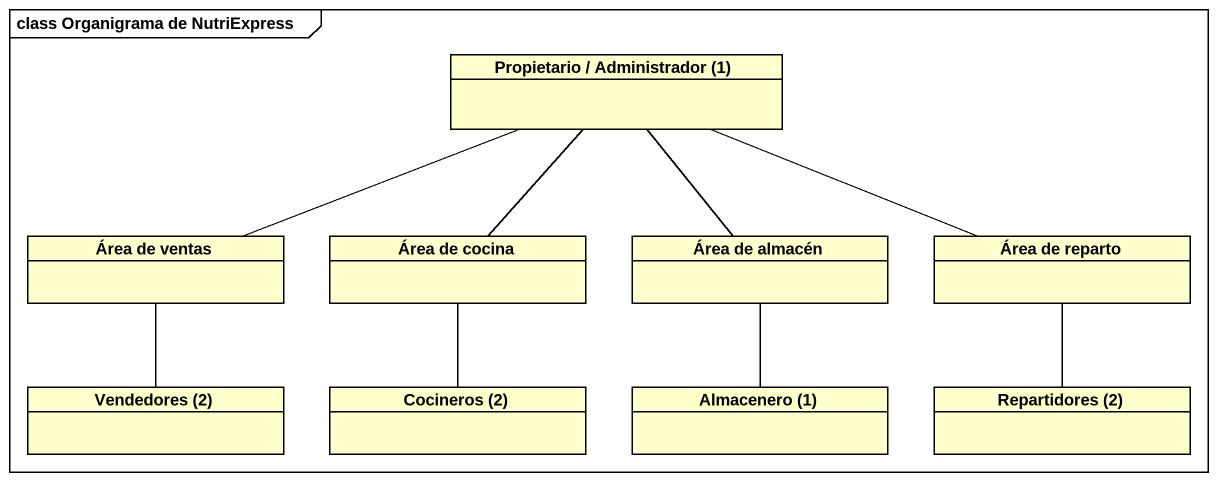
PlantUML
@startuml
mainframe class Organigrama de NutriExpress
hide circle
hide empty members
class "Propietario / Administrador (1)" as Propietario_Administrador_1
class "Área de ventas" as Área_de_ventas
class "Área de cocina" as Área_de_cocina
class "Área de almacén" as Área_de_almacén
class "Área de reparto" as Área_de_reparto
class "Vendedores (2)" as Vendedores_2
class "Cocineros (2)" as Cocineros_2
class "Almacenero (1)" as Almacenero_1
class "Repartidores (2)" as Repartidores_2
Propietario_Administrador_1 -left- Área_de_ventas
Propietario_Administrador_1 -- Área_de_cocina
Propietario_Administrador_1 -- Área_de_almacén
Propietario_Administrador_1 -right- Área_de_reparto
Área_de_ventas -- Vendedores_2
Área_de_cocina -- Cocineros_2
Área_de_almacén -- Almacenero_1
Área_de_reparto -- Repartidores_2
@enduml
